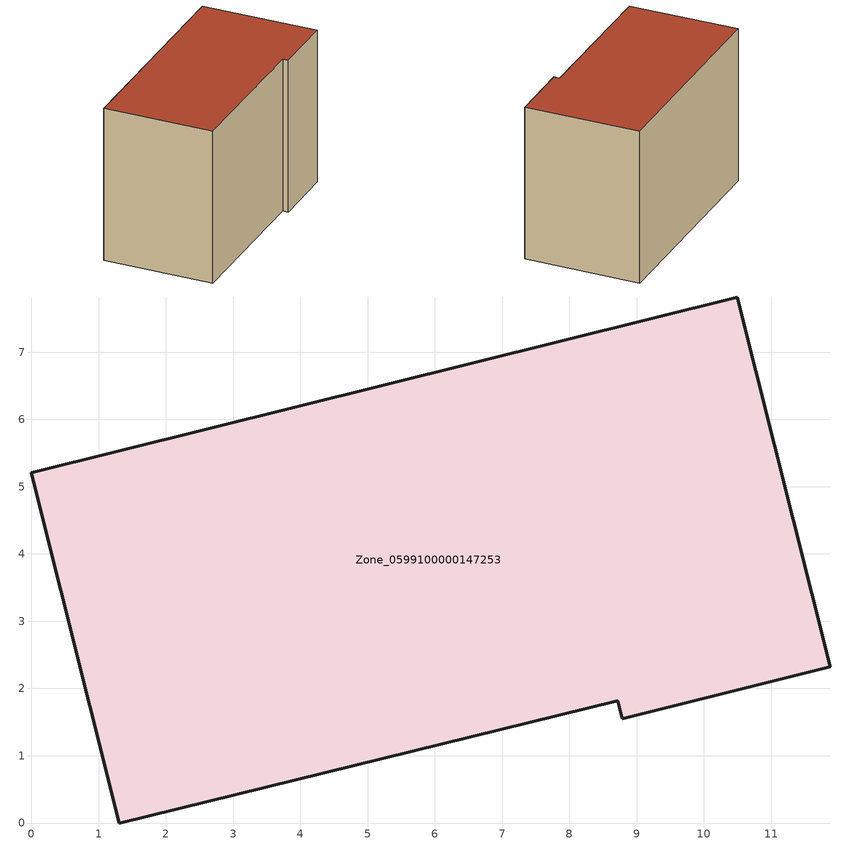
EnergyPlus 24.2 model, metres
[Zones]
Zone_0599100000147253
 floor ground (C_G): 8.72,1.82 1.31,0 0,5.21 10.5,7.82 11.88,2.32 8.79,1.55 z0
 wall outside (C_F): 10.5,7.82 0,5.21 1.31,0 8.72,1.82 8.79,1.55 11.88,2.32 10.5,7.82 z0:7.74
 roof outside (C_R): 8.79,1.55 11.88,2.32 10.5,7.82 0,5.21 1.31,0 8.72,1.82 z7.74
[BUILDING]
Pand.0599100000147253: North Axis=0; Terrain=City; Loads Convergence Tolerance Value=0.04; Temperature Convergence Tolerance Value=0.4; Solar Distribution=FullExterior; Maximum Number of Warmup Days=25; Minimum Number of Warmup Days=1
[Site:Location]
Rotterdam.The.Hague.AP_ZH_NLD Design_Conditions: Latitude=51.96; Longitude=4.45; Time Zone=1; Elevation=-4.5
[SITE:GROUNDTEMPERATURE:BUILDINGSURFACE]
18, 18, 18, 18, 18, 18, 18, 18, 18, 18, 18, 18
[MATERIAL] Thermal Absorptance=0.9; Solar Absorptance=0.7; Visible Absorptance=0.7
Name | Roughness | Thickness | Conductivity | Density | Specific Heat
G.TI.1975-1991 | MediumSmooth | 0.15 | 0.288461 | 540 | 1210
F.TI.1975-1991 | Rough | 0.3 | 0.230769 | 1920 | 840
R.TI.1975-1991 | MediumRough | 0.2 | 0.153846 | 1500 | 1000
[CONSTRUCTION]
C_G: G.TI.1975-1991
C_F: F.TI.1975-1991
C_R: R.TI.1975-1991
[ZONE]
Zone_0599100000147253: Type=1; Multiplier=1; Ceiling Height=Autocalculate; Volume=Autocalculate; Floor Area=autocalculate; Part of Total Floor Area=Yes
[ZONEINFILTRATION:DESIGNFLOWRATE]
Infil_Zone_0599100000147253: Zone or ZoneList or Space or SpaceList=Zone_0599100000147253; Schedule=AlwaysOn; Design Flow Rate Calculation Method=Flow/Area; Flow Rate per Floor Area=0.003; Constant Term Coefficient=1; Temperature Term Coefficient=0; Velocity Term Coefficient=0; Velocity Squared Term Coefficient=0
[HVACTEMPLATE:ZONE:IDEALLOADSAIRSYSTEM]
Zone_0599100000147253: Maximum Heating Supply Air Temperature=50; Minimum Cooling Supply Air Temperature=13; Maximum Heating Supply Air Humidity Ratio=0.0156; Minimum Cooling Supply Air Humidity Ratio=0.0077; Heating Limit=NoLimit; Cooling Limit=NoLimit; Dehumidification Control Type=ConstantSensibleHeatRatio; Cooling Sensible Heat Ratio=0.7; Dehumidification Setpoint=60; Humidification Control Type=None; Humidification Setpoint=30; Outdoor Air Method=None; Outdoor Air Flow Rate per Person=0.00944; Outdoor Air Flow Rate per Zone Floor Area=0; Outdoor Air Flow Rate per Zone=0; Demand Controlled Ventilation Type=None; Outdoor Air Economizer Type=NoEconomizer; Heat Recovery Type=None; Sensible Heat Recovery Effectiveness=0.7; Latent Heat Recovery Effectiveness=0.65
[ZONECONTROL:THERMOSTAT]
ThermostatControl_Zone_0599100000147253: Zone or ZoneList=Zone_0599100000147253; Control Type Schedule=DualSetpointControlType; Control 1=Thermostat_Zone_0599100000147253; Temperature Difference Between Cutout And Setpoint=0
[THERMOSTATSETPOINT:DUALSETPOINT]
Thermostat_Zone_0599100000147253: Heating Setpoint Temperature Schedule=HeatingSetpoint_Zone_0599100000147253; Cooling Setpoint Temperature Schedule=CoolingSetpoint_Zone_0599100000147253
[SCHEDULE:COMPACT]
HeatingSetpoint_Zone_0599100000147253: Through: 12/31, For: AllDays, Until: 24:00, 21
CoolingSetpoint_Zone_0599100000147253: Through: 12/31, For: AllDays, Until: 24:00, 24
DualSetpointControlType: Through: 12/31, For: AllDays, Until: 24:00, 4
AlwaysOn: Through: 12/31, For: AllDays, Until: 24:00, 1
